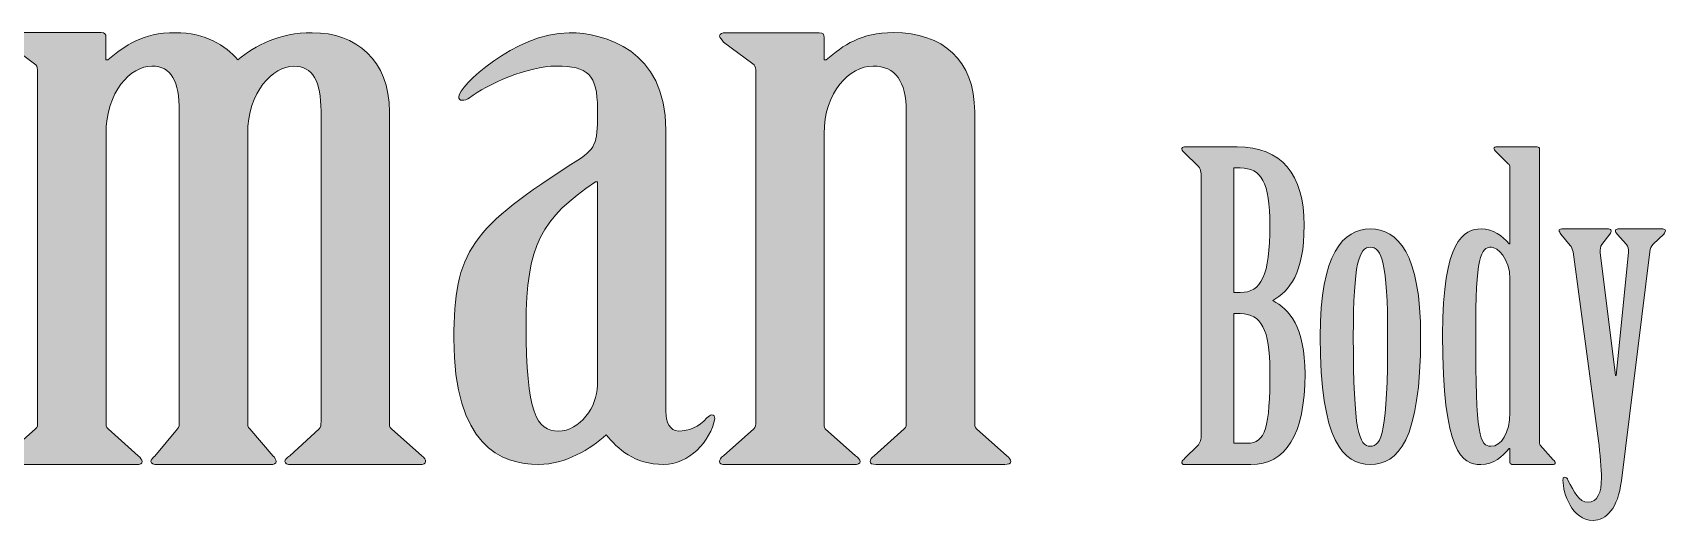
# Model space of a CAD drawing. Header units: inches. Extents: x 589 to 2016, y -1839 to -951.
# Drawn here: x 1902.5 to 1956.2, y -1472.5 to -1456.4 of the extents above; entities that cross this region are included whole.
import ezdxf

# ---------------------------------------------------------------- set-up
doc = ezdxf.new("R2010")
doc.units = ezdxf.units.IN
doc.header["$MEASUREMENT"] = 0
doc.layers.add('Layer 1', color=7, linetype='Continuous')

# ---------------------------------------------------------------- blocks, each defined once
blk = doc.blocks.new('block 114')
at = {"layer": 'Layer 1', "true_color": 0x010101}
h = blk.add_hatch(color=18, dxfattribs=at)
h.dxf.hatch_style = 2
edge = h.paths.add_edge_path()
edge.add_spline(control_points=[(1902.636, -1457.656), (1902.636, -1457.554), (1902.603, -1457.502), (1902.541, -1457.452), (1902.541, -1457.452), (1901.576, -1456.737), (1901.576, -1456.737), (1901.511, -1456.66), (1901.448, -1456.583), (1901.448, -1456.532), (1901.448, -1456.456), (1901.544, -1456.43), (1901.642, -1456.43), (1901.642, -1456.43), (1904.73, -1456.43), (1904.73, -1456.43), (1904.858, -1456.43), (1904.891, -1456.482), (1904.891, -1456.584), (1904.891, -1456.584), (1904.891, -1457.326), (1904.891, -1457.326), (1904.891, -1457.326), (1904.956, -1457.326), (1904.956, -1457.326), (1905.536, -1456.841), (1906.081, -1456.432), (1907.176, -1456.432), (1908.173, -1456.432), (1908.815, -1456.841), (1909.234, -1457.326), (1909.815, -1456.841), (1910.586, -1456.432), (1911.681, -1456.432), (1913.129, -1456.432), (1914.221, -1457.326), (1914.221, -1459.039), (1914.221, -1459.039), (1914.221, -1469.238), (1914.221, -1469.238), (1914.221, -1469.34), (1914.221, -1469.417), (1914.287, -1469.468), (1914.287, -1469.468), (1915.284, -1470.362), (1915.284, -1470.362), (1915.379, -1470.413), (1915.412, -1470.489), (1915.412, -1470.541), (1915.412, -1470.618), (1915.347, -1470.643), (1915.219, -1470.643), (1915.219, -1470.643), (1910.972, -1470.643), (1910.972, -1470.643), (1910.876, -1470.643), (1910.779, -1470.618), (1910.779, -1470.541), (1910.779, -1470.49), (1910.845, -1470.413), (1910.939, -1470.362), (1910.939, -1470.362), (1911.905, -1469.468), (1911.905, -1469.468), (1911.97, -1469.416), (1911.97, -1469.34), (1911.97, -1469.238), (1911.97, -1469.238), (1911.97, -1459.014), (1911.97, -1459.014), (1911.97, -1458.042), (1911.713, -1457.533), (1911.069, -1457.533), (1910.393, -1457.533), (1909.556, -1458.376), (1909.556, -1459.757), (1909.556, -1459.757), (1909.556, -1469.24), (1909.556, -1469.24), (1909.556, -1469.342), (1909.556, -1469.419), (1909.622, -1469.47), (1909.622, -1469.47), (1910.394, -1470.364), (1910.394, -1470.364), (1910.459, -1470.415), (1910.49, -1470.49), (1910.49, -1470.543), (1910.49, -1470.619), (1910.425, -1470.645), (1910.298, -1470.645), (1910.298, -1470.645), (1906.566, -1470.645), (1906.566, -1470.645), (1906.47, -1470.645), (1906.372, -1470.619), (1906.372, -1470.543), (1906.372, -1470.491), (1906.437, -1470.415), (1906.501, -1470.364), (1906.501, -1470.364), (1907.242, -1469.47), (1907.242, -1469.47), (1907.306, -1469.418), (1907.306, -1469.342), (1907.306, -1469.24), (1907.306, -1469.24), (1907.306, -1459.013), (1907.306, -1459.013), (1907.306, -1458.04), (1907.049, -1457.53), (1906.405, -1457.53), (1905.696, -1457.53), (1904.893, -1458.374), (1904.893, -1459.755), (1904.893, -1459.755), (1904.893, -1469.237), (1904.893, -1469.237), (1904.893, -1469.34), (1904.893, -1469.417), (1904.958, -1469.467), (1904.958, -1469.467), (1905.955, -1470.362), (1905.955, -1470.362), (1906.02, -1470.413), (1906.083, -1470.489), (1906.083, -1470.541), (1906.083, -1470.617), (1906.018, -1470.643), (1905.89, -1470.643), (1905.89, -1470.643), (1901.643, -1470.643), (1901.643, -1470.643), (1901.547, -1470.643), (1901.451, -1470.617), (1901.451, -1470.541), (1901.451, -1470.489), (1901.515, -1470.413), (1901.578, -1470.362), (1901.578, -1470.362), (1902.575, -1469.467), (1902.575, -1469.467), (1902.64, -1469.416), (1902.64, -1469.34), (1902.64, -1469.237), (1902.64, -1469.237), (1902.64, -1457.658), (1902.64, -1457.658), (1902.64, -1457.658), (1902.636, -1457.656), (1902.636, -1457.656), (1902.636, -1457.656), (1902.636, -1457.656), (1902.636, -1457.656)], knot_values=[0, 0, 0, 0, 1, 1, 1, 2, 2, 2, 3, 3, 3, 4, 4, 4, 5, 5, 5, 6, 6, 6, 7, 7, 7, 8, 8, 8, 9, 9, 9, 10, 10, 10, 11, 11, 11, 12, 12, 12, 13, 13, 13, 14, 14, 14, 15, 15, 15, 16, 16, 16, 17, 17, 17, 18, 18, 18, 19, 19, 19, 20, 20, 20, 21, 21, 21, 22, 22, 22, 23, 23, 23, 24, 24, 24, 25, 25, 25, 26, 26, 26, 27, 27, 27, 28, 28, 28, 29, 29, 29, 30, 30, 30, 31, 31, 31, 32, 32, 32, 33, 33, 33, 34, 34, 34, 35, 35, 35, 36, 36, 36, 37, 37, 37, 38, 38, 38, 39, 39, 39, 40, 40, 40, 41, 41, 41, 42, 42, 42, 43, 43, 43, 44, 44, 44, 45, 45, 45, 46, 46, 46, 47, 47, 47, 48, 48, 48, 49, 49, 49, 50, 50, 50, 51, 51, 51, 51], degree=3, periodic=1)
h = blk.add_hatch(color=18, dxfattribs=at)
h.dxf.hatch_style = 2
edge = h.paths.add_edge_path()
edge.add_spline(control_points=[(1923.323, -1468.904), (1923.323, -1469.235), (1923.452, -1469.543), (1923.742, -1469.543), (1924.064, -1469.543), (1924.417, -1469.416), (1924.676, -1469.109), (1924.74, -1469.058), (1924.771, -1469.008), (1924.837, -1469.008), (1924.902, -1469.008), (1924.932, -1469.059), (1924.932, -1469.134), (1924.804, -1469.876), (1924.063, -1470.642), (1923.26, -1470.642), (1922.263, -1470.642), (1921.748, -1470.131), (1921.361, -1469.67), (1920.847, -1470.131), (1920.01, -1470.642), (1919.142, -1470.642), (1917.886, -1470.642), (1916.343, -1470.003), (1916.343, -1466.502), (1916.343, -1463.639), (1916.89, -1462.872), (1920.428, -1460.622), (1921.071, -1460.214), (1921.071, -1459.984), (1921.071, -1458.935), (1921.071, -1457.811), (1920.75, -1457.531), (1919.721, -1457.531), (1918.787, -1457.531), (1917.435, -1458.119), (1916.857, -1458.579), (1916.791, -1458.631), (1916.697, -1458.657), (1916.599, -1458.657), (1916.535, -1458.657), (1916.503, -1458.605), (1916.503, -1458.53), (1916.503, -1458.224), (1918.337, -1456.434), (1920.14, -1456.434), (1921.297, -1456.434), (1923.324, -1456.996), (1923.324, -1459.629), (1923.324, -1459.629), (1923.323, -1468.904), (1923.323, -1468.904), (1923.323, -1468.904), (1923.323, -1468.904), (1923.323, -1468.904)], knot_values=[0, 0, 0, 0, 1, 1, 1, 2, 2, 2, 3, 3, 3, 4, 4, 4, 5, 5, 5, 6, 6, 6, 7, 7, 7, 8, 8, 8, 9, 9, 9, 10, 10, 10, 11, 11, 11, 12, 12, 12, 13, 13, 13, 14, 14, 14, 15, 15, 15, 16, 16, 16, 17, 17, 17, 18, 18, 18, 18], degree=3, periodic=1)
edge = h.paths.add_edge_path()
edge.add_spline(control_points=[(1921.071, -1461.337), (1921.071, -1461.337), (1921.005, -1461.337), (1921.005, -1461.337), (1919.235, -1462.538), (1918.72, -1463.432), (1918.72, -1466.041), (1918.72, -1468.955), (1919.074, -1469.543), (1919.783, -1469.543), (1920.491, -1469.543), (1921.069, -1468.75), (1921.069, -1468.035), (1921.069, -1468.035), (1921.069, -1461.339), (1921.069, -1461.339), (1921.069, -1461.339), (1921.071, -1461.337), (1921.071, -1461.337), (1921.071, -1461.337), (1921.071, -1461.337), (1921.071, -1461.337)], knot_values=[0, 0, 0, 0, 1, 1, 1, 2, 2, 2, 3, 3, 3, 4, 4, 4, 5, 5, 5, 6, 6, 6, 7, 7, 7, 7], degree=3, periodic=1)
h = blk.add_hatch(color=18, dxfattribs=at)
h.dxf.hatch_style = 2
edge = h.paths.add_edge_path()
edge.add_spline(control_points=[(1928.535, -1457.324), (1928.535, -1457.324), (1928.599, -1457.324), (1928.599, -1457.324), (1929.18, -1456.839), (1929.725, -1456.43), (1930.819, -1456.43), (1932.429, -1456.43), (1933.489, -1457.324), (1933.489, -1459.037), (1933.489, -1459.037), (1933.489, -1469.236), (1933.489, -1469.236), (1933.489, -1469.338), (1933.489, -1469.415), (1933.554, -1469.466), (1933.554, -1469.466), (1934.551, -1470.36), (1934.551, -1470.36), (1934.616, -1470.412), (1934.679, -1470.487), (1934.679, -1470.539), (1934.679, -1470.616), (1934.584, -1470.642), (1934.486, -1470.642), (1934.486, -1470.642), (1930.239, -1470.642), (1930.239, -1470.642), (1930.111, -1470.642), (1930.046, -1470.616), (1930.046, -1470.539), (1930.046, -1470.488), (1930.111, -1470.411), (1930.175, -1470.36), (1930.175, -1470.36), (1931.171, -1469.466), (1931.171, -1469.466), (1931.236, -1469.415), (1931.236, -1469.338), (1931.236, -1469.236), (1931.236, -1469.236), (1931.236, -1459.013), (1931.236, -1459.013), (1931.236, -1458.04), (1930.882, -1457.531), (1930.142, -1457.531), (1929.37, -1457.531), (1928.533, -1458.375), (1928.533, -1459.756), (1928.533, -1459.756), (1928.533, -1469.238), (1928.533, -1469.238), (1928.533, -1469.34), (1928.533, -1469.417), (1928.565, -1469.468), (1928.565, -1469.468), (1929.561, -1470.363), (1929.561, -1470.363), (1929.657, -1470.414), (1929.722, -1470.489), (1929.722, -1470.542), (1929.722, -1470.618), (1929.627, -1470.644), (1929.529, -1470.644), (1929.529, -1470.644), (1925.283, -1470.644), (1925.283, -1470.644), (1925.153, -1470.644), (1925.089, -1470.618), (1925.089, -1470.542), (1925.089, -1470.49), (1925.122, -1470.413), (1925.218, -1470.363), (1925.218, -1470.363), (1926.214, -1469.468), (1926.214, -1469.468), (1926.28, -1469.417), (1926.28, -1469.34), (1926.28, -1469.238), (1926.28, -1469.238), (1926.28, -1457.658), (1926.28, -1457.658), (1926.28, -1457.556), (1926.247, -1457.504), (1926.185, -1457.454), (1926.185, -1457.454), (1925.22, -1456.739), (1925.22, -1456.739), (1925.153, -1456.662), (1925.091, -1456.585), (1925.091, -1456.534), (1925.091, -1456.458), (1925.187, -1456.432), (1925.285, -1456.432), (1925.285, -1456.432), (1928.374, -1456.432), (1928.374, -1456.432), (1928.501, -1456.432), (1928.535, -1456.483), (1928.535, -1456.586), (1928.535, -1456.586), (1928.535, -1457.324), (1928.535, -1457.324), (1928.535, -1457.324), (1928.535, -1457.324), (1928.535, -1457.324)], knot_values=[0, 0, 0, 0, 1, 1, 1, 2, 2, 2, 3, 3, 3, 4, 4, 4, 5, 5, 5, 6, 6, 6, 7, 7, 7, 8, 8, 8, 9, 9, 9, 10, 10, 10, 11, 11, 11, 12, 12, 12, 13, 13, 13, 14, 14, 14, 15, 15, 15, 16, 16, 16, 17, 17, 17, 18, 18, 18, 19, 19, 19, 20, 20, 20, 21, 21, 21, 22, 22, 22, 23, 23, 23, 24, 24, 24, 25, 25, 25, 26, 26, 26, 27, 27, 27, 28, 28, 28, 29, 29, 29, 30, 30, 30, 31, 31, 31, 32, 32, 32, 33, 33, 33, 34, 34, 34, 35, 35, 35, 35], degree=3, periodic=1)
at = {"layer": 'Layer 1', "lineweight": 0}
for points, knots in [([(1902.636, -1457.656), (1902.636, -1457.554), (1902.603, -1457.502), (1902.541, -1457.452), (1902.541, -1457.452), (1901.576, -1456.737), (1901.576, -1456.737), (1901.511, -1456.66), (1901.448, -1456.583), (1901.448, -1456.532), (1901.448, -1456.456), (1901.544, -1456.43), (1901.642, -1456.43), (1901.642, -1456.43), (1904.73, -1456.43), (1904.73, -1456.43), (1904.858, -1456.43), (1904.891, -1456.482), (1904.891, -1456.584), (1904.891, -1456.584), (1904.891, -1457.326), (1904.891, -1457.326), (1904.891, -1457.326), (1904.956, -1457.326), (1904.956, -1457.326), (1905.536, -1456.841), (1906.081, -1456.432), (1907.176, -1456.432), (1908.173, -1456.432), (1908.815, -1456.841), (1909.234, -1457.326), (1909.815, -1456.841), (1910.586, -1456.432), (1911.681, -1456.432), (1913.129, -1456.432), (1914.221, -1457.326), (1914.221, -1459.039), (1914.221, -1459.039), (1914.221, -1469.238), (1914.221, -1469.238), (1914.221, -1469.34), (1914.221, -1469.417), (1914.287, -1469.468), (1914.287, -1469.468), (1915.284, -1470.362), (1915.284, -1470.362), (1915.379, -1470.413), (1915.412, -1470.489), (1915.412, -1470.541), (1915.412, -1470.618), (1915.347, -1470.643), (1915.219, -1470.643), (1915.219, -1470.643), (1910.972, -1470.643), (1910.972, -1470.643), (1910.876, -1470.643), (1910.779, -1470.618), (1910.779, -1470.541), (1910.779, -1470.49), (1910.845, -1470.413), (1910.939, -1470.362), (1910.939, -1470.362), (1911.905, -1469.468), (1911.905, -1469.468), (1911.97, -1469.416), (1911.97, -1469.34), (1911.97, -1469.238), (1911.97, -1469.238), (1911.97, -1459.014), (1911.97, -1459.014), (1911.97, -1458.042), (1911.713, -1457.533), (1911.069, -1457.533), (1910.393, -1457.533), (1909.556, -1458.376), (1909.556, -1459.757), (1909.556, -1459.757), (1909.556, -1469.24), (1909.556, -1469.24), (1909.556, -1469.342), (1909.556, -1469.419), (1909.622, -1469.47), (1909.622, -1469.47), (1910.394, -1470.364), (1910.394, -1470.364), (1910.459, -1470.415), (1910.49, -1470.49), (1910.49, -1470.543), (1910.49, -1470.619), (1910.425, -1470.645), (1910.298, -1470.645), (1910.298, -1470.645), (1906.566, -1470.645), (1906.566, -1470.645), (1906.47, -1470.645), (1906.372, -1470.619), (1906.372, -1470.543), (1906.372, -1470.491), (1906.437, -1470.415), (1906.501, -1470.364), (1906.501, -1470.364), (1907.242, -1469.47), (1907.242, -1469.47), (1907.306, -1469.418), (1907.306, -1469.342), (1907.306, -1469.24), (1907.306, -1469.24), (1907.306, -1459.013), (1907.306, -1459.013), (1907.306, -1458.04), (1907.049, -1457.53), (1906.405, -1457.53), (1905.696, -1457.53), (1904.893, -1458.374), (1904.893, -1459.755), (1904.893, -1459.755), (1904.893, -1469.237), (1904.893, -1469.237), (1904.893, -1469.34), (1904.893, -1469.417), (1904.958, -1469.467), (1904.958, -1469.467), (1905.955, -1470.362), (1905.955, -1470.362), (1906.02, -1470.413), (1906.083, -1470.489), (1906.083, -1470.541), (1906.083, -1470.617), (1906.018, -1470.643), (1905.89, -1470.643), (1905.89, -1470.643), (1901.643, -1470.643), (1901.643, -1470.643), (1901.547, -1470.643), (1901.451, -1470.617), (1901.451, -1470.541), (1901.451, -1470.489), (1901.515, -1470.413), (1901.578, -1470.362), (1901.578, -1470.362), (1902.575, -1469.467), (1902.575, -1469.467), (1902.64, -1469.416), (1902.64, -1469.34), (1902.64, -1469.237), (1902.64, -1469.237), (1902.64, -1457.658), (1902.64, -1457.658), (1902.64, -1457.658), (1902.636, -1457.656), (1902.636, -1457.656), (1902.636, -1457.656), (1902.636, -1457.656), (1902.636, -1457.656)], [0, 0, 0, 0, 1, 1, 1, 2, 2, 2, 3, 3, 3, 4, 4, 4, 5, 5, 5, 6, 6, 6, 7, 7, 7, 8, 8, 8, 9, 9, 9, 10, 10, 10, 11, 11, 11, 12, 12, 12, 13, 13, 13, 14, 14, 14, 15, 15, 15, 16, 16, 16, 17, 17, 17, 18, 18, 18, 19, 19, 19, 20, 20, 20, 21, 21, 21, 22, 22, 22, 23, 23, 23, 24, 24, 24, 25, 25, 25, 26, 26, 26, 27, 27, 27, 28, 28, 28, 29, 29, 29, 30, 30, 30, 31, 31, 31, 32, 32, 32, 33, 33, 33, 34, 34, 34, 35, 35, 35, 36, 36, 36, 37, 37, 37, 38, 38, 38, 39, 39, 39, 40, 40, 40, 41, 41, 41, 42, 42, 42, 43, 43, 43, 44, 44, 44, 45, 45, 45, 46, 46, 46, 47, 47, 47, 48, 48, 48, 49, 49, 49, 50, 50, 50, 51, 51, 51, 51]), ([(1923.323, -1468.904), (1923.323, -1469.235), (1923.452, -1469.543), (1923.742, -1469.543), (1924.064, -1469.543), (1924.417, -1469.416), (1924.676, -1469.109), (1924.74, -1469.058), (1924.771, -1469.008), (1924.837, -1469.008), (1924.902, -1469.008), (1924.932, -1469.059), (1924.932, -1469.134), (1924.804, -1469.876), (1924.063, -1470.642), (1923.26, -1470.642), (1922.263, -1470.642), (1921.748, -1470.131), (1921.361, -1469.67), (1920.847, -1470.131), (1920.01, -1470.642), (1919.142, -1470.642), (1917.886, -1470.642), (1916.343, -1470.003), (1916.343, -1466.502), (1916.343, -1463.639), (1916.89, -1462.872), (1920.428, -1460.622), (1921.071, -1460.214), (1921.071, -1459.984), (1921.071, -1458.935), (1921.071, -1457.811), (1920.75, -1457.531), (1919.721, -1457.531), (1918.787, -1457.531), (1917.435, -1458.119), (1916.857, -1458.579), (1916.791, -1458.631), (1916.697, -1458.657), (1916.599, -1458.657), (1916.535, -1458.657), (1916.503, -1458.605), (1916.503, -1458.53), (1916.503, -1458.224), (1918.337, -1456.434), (1920.14, -1456.434), (1921.297, -1456.434), (1923.324, -1456.996), (1923.324, -1459.629), (1923.324, -1459.629), (1923.323, -1468.904), (1923.323, -1468.904), (1923.323, -1468.904), (1923.323, -1468.904), (1923.323, -1468.904)], [0, 0, 0, 0, 1, 1, 1, 2, 2, 2, 3, 3, 3, 4, 4, 4, 5, 5, 5, 6, 6, 6, 7, 7, 7, 8, 8, 8, 9, 9, 9, 10, 10, 10, 11, 11, 11, 12, 12, 12, 13, 13, 13, 14, 14, 14, 15, 15, 15, 16, 16, 16, 17, 17, 17, 18, 18, 18, 18]), ([(1928.535, -1457.324), (1928.535, -1457.324), (1928.599, -1457.324), (1928.599, -1457.324), (1929.18, -1456.839), (1929.725, -1456.43), (1930.819, -1456.43), (1932.429, -1456.43), (1933.489, -1457.324), (1933.489, -1459.037), (1933.489, -1459.037), (1933.489, -1469.236), (1933.489, -1469.236), (1933.489, -1469.338), (1933.489, -1469.415), (1933.554, -1469.466), (1933.554, -1469.466), (1934.551, -1470.36), (1934.551, -1470.36), (1934.616, -1470.412), (1934.679, -1470.487), (1934.679, -1470.539), (1934.679, -1470.616), (1934.584, -1470.642), (1934.486, -1470.642), (1934.486, -1470.642), (1930.239, -1470.642), (1930.239, -1470.642), (1930.111, -1470.642), (1930.046, -1470.616), (1930.046, -1470.539), (1930.046, -1470.488), (1930.111, -1470.411), (1930.175, -1470.36), (1930.175, -1470.36), (1931.171, -1469.466), (1931.171, -1469.466), (1931.236, -1469.415), (1931.236, -1469.338), (1931.236, -1469.236), (1931.236, -1469.236), (1931.236, -1459.013), (1931.236, -1459.013), (1931.236, -1458.04), (1930.882, -1457.531), (1930.142, -1457.531), (1929.37, -1457.531), (1928.533, -1458.375), (1928.533, -1459.756), (1928.533, -1459.756), (1928.533, -1469.238), (1928.533, -1469.238), (1928.533, -1469.34), (1928.533, -1469.417), (1928.565, -1469.468), (1928.565, -1469.468), (1929.561, -1470.363), (1929.561, -1470.363), (1929.657, -1470.414), (1929.722, -1470.489), (1929.722, -1470.542), (1929.722, -1470.618), (1929.627, -1470.644), (1929.529, -1470.644), (1929.529, -1470.644), (1925.283, -1470.644), (1925.283, -1470.644), (1925.153, -1470.644), (1925.089, -1470.618), (1925.089, -1470.542), (1925.089, -1470.49), (1925.122, -1470.413), (1925.218, -1470.363), (1925.218, -1470.363), (1926.214, -1469.468), (1926.214, -1469.468), (1926.28, -1469.417), (1926.28, -1469.34), (1926.28, -1469.238), (1926.28, -1469.238), (1926.28, -1457.658), (1926.28, -1457.658), (1926.28, -1457.556), (1926.247, -1457.504), (1926.185, -1457.454), (1926.185, -1457.454), (1925.22, -1456.739), (1925.22, -1456.739), (1925.153, -1456.662), (1925.091, -1456.585), (1925.091, -1456.534), (1925.091, -1456.458), (1925.187, -1456.432), (1925.285, -1456.432), (1925.285, -1456.432), (1928.374, -1456.432), (1928.374, -1456.432), (1928.501, -1456.432), (1928.535, -1456.483), (1928.535, -1456.586), (1928.535, -1456.586), (1928.535, -1457.324), (1928.535, -1457.324), (1928.535, -1457.324), (1928.535, -1457.324), (1928.535, -1457.324)], [0, 0, 0, 0, 1, 1, 1, 2, 2, 2, 3, 3, 3, 4, 4, 4, 5, 5, 5, 6, 6, 6, 7, 7, 7, 8, 8, 8, 9, 9, 9, 10, 10, 10, 11, 11, 11, 12, 12, 12, 13, 13, 13, 14, 14, 14, 15, 15, 15, 16, 16, 16, 17, 17, 17, 18, 18, 18, 19, 19, 19, 20, 20, 20, 21, 21, 21, 22, 22, 22, 23, 23, 23, 24, 24, 24, 25, 25, 25, 26, 26, 26, 27, 27, 27, 28, 28, 28, 29, 29, 29, 30, 30, 30, 31, 31, 31, 32, 32, 32, 33, 33, 33, 34, 34, 34, 35, 35, 35, 35]), ([(1921.071, -1461.337), (1921.071, -1461.337), (1921.005, -1461.337), (1921.005, -1461.337), (1919.235, -1462.538), (1918.72, -1463.432), (1918.72, -1466.041), (1918.72, -1468.955), (1919.074, -1469.543), (1919.783, -1469.543), (1920.491, -1469.543), (1921.069, -1468.75), (1921.069, -1468.035), (1921.069, -1468.035), (1921.069, -1461.339), (1921.069, -1461.339), (1921.069, -1461.339), (1921.071, -1461.337), (1921.071, -1461.337), (1921.071, -1461.337), (1921.071, -1461.337), (1921.071, -1461.337)], [0, 0, 0, 0, 1, 1, 1, 2, 2, 2, 3, 3, 3, 4, 4, 4, 5, 5, 5, 6, 6, 6, 7, 7, 7, 7])]:
    blk.add_open_spline(points, degree=3, knots=knots, dxfattribs=at)
blk = doc.blocks.new('block 118')
at = {"layer": 'Layer 1', "true_color": 0x010101}
h = blk.add_hatch(color=18, dxfattribs=at)
h.dxf.hatch_style = 2
edge = h.paths.add_edge_path()
edge.add_spline(control_points=[(1940.949, -1461.191), (1940.949, -1461.022), (1940.922, -1460.898), (1940.824, -1460.801), (1940.824, -1460.801), (1940.405, -1460.397), (1940.405, -1460.397), (1940.378, -1460.355), (1940.308, -1460.313), (1940.308, -1460.272), (1940.308, -1460.23), (1940.336, -1460.19), (1940.391, -1460.19), (1940.391, -1460.19), (1942.133, -1460.19), (1942.133, -1460.19), (1943.581, -1460.19), (1944.335, -1461.081), (1944.335, -1462.769), (1944.335, -1464.372), (1943.847, -1464.916), (1943.303, -1465.25), (1943.847, -1465.529), (1944.363, -1466.114), (1944.363, -1467.662), (1944.363, -1469.683), (1943.722, -1470.645), (1942.577, -1470.645), (1942.577, -1470.645), (1940.389, -1470.645), (1940.389, -1470.645), (1940.333, -1470.645), (1940.306, -1470.603), (1940.306, -1470.561), (1940.306, -1470.52), (1940.375, -1470.491), (1940.402, -1470.436), (1940.402, -1470.436), (1940.822, -1470.032), (1940.822, -1470.032), (1940.919, -1469.935), (1940.947, -1469.809), (1940.947, -1469.643), (1940.947, -1469.643), (1940.949, -1461.191), (1940.949, -1461.191), (1940.949, -1461.191), (1940.949, -1461.191), (1940.949, -1461.191)], knot_values=[0, 0, 0, 0, 1, 1, 1, 2, 2, 2, 3, 3, 3, 4, 4, 4, 5, 5, 5, 6, 6, 6, 7, 7, 7, 8, 8, 8, 9, 9, 9, 10, 10, 10, 11, 11, 11, 12, 12, 12, 13, 13, 13, 14, 14, 14, 15, 15, 15, 16, 16, 16, 16], degree=3, periodic=1)
edge = h.paths.add_edge_path()
edge.add_spline(control_points=[(1942.023, -1464.982), (1942.023, -1464.982), (1942.233, -1464.982), (1942.233, -1464.982), (1942.916, -1464.982), (1943.209, -1464.439), (1943.209, -1462.767), (1943.209, -1461.345), (1942.916, -1460.884), (1942.233, -1460.884), (1942.233, -1460.884), (1942.023, -1460.884), (1942.023, -1460.884), (1942.023, -1460.884), (1942.023, -1464.982), (1942.023, -1464.982)], knot_values=[0, 0, 0, 0, 1, 1, 1, 2, 2, 2, 3, 3, 3, 4, 4, 4, 5, 5, 5, 5], degree=3, periodic=1)
edge = h.paths.add_edge_path()
edge.add_spline(control_points=[(1942.023, -1469.944), (1942.023, -1469.944), (1942.456, -1469.944), (1942.456, -1469.944), (1943.069, -1469.944), (1943.209, -1469.442), (1943.209, -1467.56), (1943.209, -1466.194), (1942.916, -1465.678), (1942.233, -1465.678), (1942.233, -1465.678), (1942.023, -1465.678), (1942.023, -1465.678), (1942.023, -1465.678), (1942.023, -1469.944), (1942.023, -1469.944), (1942.023, -1469.944), (1942.023, -1469.944), (1942.023, -1469.944)], knot_values=[0, 0, 0, 0, 1, 1, 1, 2, 2, 2, 3, 3, 3, 4, 4, 4, 5, 5, 5, 6, 6, 6, 6], degree=3, periodic=1)
h = blk.add_hatch(color=18, dxfattribs=at)
h.dxf.hatch_style = 2
edge = h.paths.add_edge_path()
edge.add_spline(control_points=[(1951.11, -1460.856), (1951.11, -1460.8), (1951.096, -1460.773), (1951.054, -1460.745), (1951.054, -1460.745), (1950.65, -1460.341), (1950.65, -1460.341), (1950.609, -1460.313), (1950.581, -1460.271), (1950.581, -1460.244), (1950.581, -1460.203), (1950.623, -1460.189), (1950.678, -1460.189), (1950.678, -1460.189), (1952.002, -1460.189), (1952.002, -1460.189), (1952.058, -1460.189), (1952.086, -1460.215), (1952.086, -1460.271), (1952.086, -1460.271), (1952.086, -1469.877), (1952.086, -1469.877), (1952.086, -1469.931), (1952.086, -1469.973), (1952.1, -1470.002), (1952.1, -1470.002), (1952.532, -1470.49), (1952.532, -1470.49), (1952.574, -1470.518), (1952.602, -1470.56), (1952.602, -1470.588), (1952.602, -1470.629), (1952.56, -1470.643), (1952.505, -1470.643), (1952.505, -1470.643), (1951.208, -1470.643), (1951.208, -1470.643), (1951.152, -1470.643), (1951.111, -1470.615), (1951.111, -1470.588), (1951.111, -1470.588), (1951.111, -1470.113), (1951.111, -1470.113), (1951.111, -1470.113), (1951.083, -1470.113), (1951.083, -1470.113), (1950.846, -1470.392), (1950.595, -1470.643), (1950.149, -1470.643), (1949.537, -1470.643), (1948.894, -1470.294), (1948.894, -1466.363), (1948.894, -1463.254), (1949.592, -1462.892), (1950.163, -1462.892), (1950.567, -1462.892), (1950.847, -1463.115), (1951.082, -1463.38), (1951.082, -1463.38), (1951.11, -1463.38), (1951.11, -1463.38), (1951.11, -1463.38), (1951.11, -1460.856), (1951.11, -1460.856), (1951.11, -1460.856), (1951.11, -1460.856), (1951.11, -1460.856)], knot_values=[0, 0, 0, 0, 1, 1, 1, 2, 2, 2, 3, 3, 3, 4, 4, 4, 5, 5, 5, 6, 6, 6, 7, 7, 7, 8, 8, 8, 9, 9, 9, 10, 10, 10, 11, 11, 11, 12, 12, 12, 13, 13, 13, 14, 14, 14, 15, 15, 15, 16, 16, 16, 17, 17, 17, 18, 18, 18, 19, 19, 19, 20, 20, 20, 21, 21, 21, 22, 22, 22, 22], degree=3, periodic=1)
edge = h.paths.add_edge_path()
edge.add_spline(control_points=[(1951.11, -1464.536), (1951.11, -1463.852), (1950.692, -1463.49), (1950.497, -1463.49), (1950.149, -1463.49), (1949.981, -1463.782), (1949.981, -1466.363), (1949.981, -1469.721), (1950.121, -1470.043), (1950.484, -1470.043), (1950.817, -1470.043), (1951.11, -1469.611), (1951.11, -1468.928), (1951.11, -1468.928), (1951.11, -1464.536), (1951.11, -1464.536)], knot_values=[0, 0, 0, 0, 1, 1, 1, 2, 2, 2, 3, 3, 3, 4, 4, 4, 5, 5, 5, 5], degree=3, periodic=1)
h = blk.add_hatch(color=18, dxfattribs=at)
h.dxf.hatch_style = 2
edge = h.paths.add_edge_path()
edge.add_spline(control_points=[(1948.17, -1466.431), (1948.17, -1469.875), (1947.417, -1470.642), (1946.511, -1470.642), (1945.62, -1470.642), (1944.866, -1469.876), (1944.866, -1466.431), (1944.866, -1463.686), (1945.62, -1462.89), (1946.511, -1462.89), (1947.417, -1462.892), (1948.17, -1463.686), (1948.17, -1466.431)], knot_values=[0, 0, 0, 0, 1, 1, 1, 2, 2, 2, 3, 3, 3, 4, 4, 4, 4], degree=3, periodic=1)
edge = h.paths.add_edge_path()
edge.add_spline(control_points=[(1947.083, -1466.431), (1947.083, -1464.006), (1946.887, -1463.49), (1946.511, -1463.49), (1946.149, -1463.49), (1945.953, -1464.006), (1945.953, -1466.431), (1945.953, -1469.569), (1946.149, -1470.041), (1946.511, -1470.041), (1946.887, -1470.043), (1947.083, -1469.569), (1947.083, -1466.431)], knot_values=[0, 0, 0, 0, 1, 1, 1, 2, 2, 2, 3, 3, 3, 4, 4, 4, 4], degree=3, periodic=1)
h = blk.add_hatch(color=18, dxfattribs=at)
h.dxf.hatch_style = 2
edge = h.paths.add_edge_path()
edge.add_spline(control_points=[(1954.358, -1462.892), (1954.4, -1462.892), (1954.441, -1462.905), (1954.441, -1462.947), (1954.441, -1462.974), (1954.428, -1463.016), (1954.4, -1463.057), (1954.4, -1463.057), (1954.135, -1463.405), (1954.135, -1463.405), (1954.093, -1463.474), (1954.065, -1463.559), (1954.079, -1463.669), (1954.079, -1463.669), (1954.581, -1467.712), (1954.581, -1467.712), (1954.581, -1467.712), (1954.609, -1467.712), (1954.609, -1467.712), (1954.609, -1467.712), (1955.013, -1463.67), (1955.013, -1463.67), (1955.027, -1463.559), (1954.999, -1463.46), (1954.943, -1463.405), (1954.943, -1463.405), (1954.637, -1463.057), (1954.637, -1463.057), (1954.609, -1463.03), (1954.581, -1462.974), (1954.581, -1462.947), (1954.581, -1462.905), (1954.623, -1462.892), (1954.666, -1462.892), (1954.666, -1462.892), (1956.143, -1462.892), (1956.143, -1462.892), (1956.183, -1462.892), (1956.225, -1462.905), (1956.225, -1462.947), (1956.225, -1462.974), (1956.211, -1463.03), (1956.17, -1463.057), (1956.17, -1463.057), (1955.823, -1463.391), (1955.823, -1463.391), (1955.753, -1463.46), (1955.726, -1463.545), (1955.711, -1463.642), (1955.711, -1463.642), (1954.777, -1471.184), (1954.777, -1471.184), (1954.667, -1472.089), (1954.275, -1472.481), (1953.844, -1472.481), (1953.147, -1472.481), (1952.854, -1471.589), (1952.854, -1471.157), (1952.854, -1471.101), (1952.868, -1471.059), (1952.91, -1471.059), (1952.964, -1471.059), (1952.992, -1471.101), (1953.02, -1471.157), (1953.216, -1471.546), (1953.382, -1471.882), (1953.674, -1471.882), (1953.994, -1471.882), (1954.121, -1471.575), (1954.121, -1471.087), (1954.121, -1470.794), (1954.08, -1470.278), (1954.024, -1469.859), (1954.024, -1469.859), (1953.189, -1463.642), (1953.189, -1463.642), (1953.175, -1463.573), (1953.133, -1463.474), (1953.092, -1463.433), (1953.092, -1463.433), (1952.785, -1463.057), (1952.785, -1463.057), (1952.758, -1463.016), (1952.729, -1462.974), (1952.729, -1462.947), (1952.729, -1462.905), (1952.758, -1462.892), (1952.813, -1462.892), (1952.813, -1462.892), (1954.358, -1462.892), (1954.358, -1462.892), (1954.358, -1462.892), (1954.358, -1462.892), (1954.358, -1462.892)], knot_values=[0, 0, 0, 0, 1, 1, 1, 2, 2, 2, 3, 3, 3, 4, 4, 4, 5, 5, 5, 6, 6, 6, 7, 7, 7, 8, 8, 8, 9, 9, 9, 10, 10, 10, 11, 11, 11, 12, 12, 12, 13, 13, 13, 14, 14, 14, 15, 15, 15, 16, 16, 16, 17, 17, 17, 18, 18, 18, 19, 19, 19, 20, 20, 20, 21, 21, 21, 22, 22, 22, 23, 23, 23, 24, 24, 24, 25, 25, 25, 26, 26, 26, 27, 27, 27, 28, 28, 28, 29, 29, 29, 30, 30, 30, 31, 31, 31, 31], degree=3, periodic=1)
at = {"layer": 'Layer 1', "lineweight": 0}
for points, knots in [([(1940.949, -1461.191), (1940.949, -1461.022), (1940.922, -1460.898), (1940.824, -1460.801), (1940.824, -1460.801), (1940.405, -1460.397), (1940.405, -1460.397), (1940.378, -1460.355), (1940.308, -1460.313), (1940.308, -1460.272), (1940.308, -1460.23), (1940.336, -1460.19), (1940.391, -1460.19), (1940.391, -1460.19), (1942.133, -1460.19), (1942.133, -1460.19), (1943.581, -1460.19), (1944.335, -1461.081), (1944.335, -1462.769), (1944.335, -1464.372), (1943.847, -1464.916), (1943.303, -1465.25), (1943.847, -1465.529), (1944.363, -1466.114), (1944.363, -1467.662), (1944.363, -1469.683), (1943.722, -1470.645), (1942.577, -1470.645), (1942.577, -1470.645), (1940.389, -1470.645), (1940.389, -1470.645), (1940.333, -1470.645), (1940.306, -1470.603), (1940.306, -1470.561), (1940.306, -1470.52), (1940.375, -1470.491), (1940.402, -1470.436), (1940.402, -1470.436), (1940.822, -1470.032), (1940.822, -1470.032), (1940.919, -1469.935), (1940.947, -1469.809), (1940.947, -1469.643), (1940.947, -1469.643), (1940.949, -1461.191), (1940.949, -1461.191), (1940.949, -1461.191), (1940.949, -1461.191), (1940.949, -1461.191)], [0, 0, 0, 0, 1, 1, 1, 2, 2, 2, 3, 3, 3, 4, 4, 4, 5, 5, 5, 6, 6, 6, 7, 7, 7, 8, 8, 8, 9, 9, 9, 10, 10, 10, 11, 11, 11, 12, 12, 12, 13, 13, 13, 14, 14, 14, 15, 15, 15, 16, 16, 16, 16]), ([(1951.11, -1460.856), (1951.11, -1460.8), (1951.096, -1460.773), (1951.054, -1460.745), (1951.054, -1460.745), (1950.65, -1460.341), (1950.65, -1460.341), (1950.609, -1460.313), (1950.581, -1460.271), (1950.581, -1460.244), (1950.581, -1460.203), (1950.623, -1460.189), (1950.678, -1460.189), (1950.678, -1460.189), (1952.002, -1460.189), (1952.002, -1460.189), (1952.058, -1460.189), (1952.086, -1460.215), (1952.086, -1460.271), (1952.086, -1460.271), (1952.086, -1469.877), (1952.086, -1469.877), (1952.086, -1469.931), (1952.086, -1469.973), (1952.1, -1470.002), (1952.1, -1470.002), (1952.532, -1470.49), (1952.532, -1470.49), (1952.574, -1470.518), (1952.602, -1470.56), (1952.602, -1470.588), (1952.602, -1470.629), (1952.56, -1470.643), (1952.505, -1470.643), (1952.505, -1470.643), (1951.208, -1470.643), (1951.208, -1470.643), (1951.152, -1470.643), (1951.111, -1470.615), (1951.111, -1470.588), (1951.111, -1470.588), (1951.111, -1470.113), (1951.111, -1470.113), (1951.111, -1470.113), (1951.083, -1470.113), (1951.083, -1470.113), (1950.846, -1470.392), (1950.595, -1470.643), (1950.149, -1470.643), (1949.537, -1470.643), (1948.894, -1470.294), (1948.894, -1466.363), (1948.894, -1463.254), (1949.592, -1462.892), (1950.163, -1462.892), (1950.567, -1462.892), (1950.847, -1463.115), (1951.082, -1463.38), (1951.082, -1463.38), (1951.11, -1463.38), (1951.11, -1463.38), (1951.11, -1463.38), (1951.11, -1460.856), (1951.11, -1460.856), (1951.11, -1460.856), (1951.11, -1460.856), (1951.11, -1460.856)], [0, 0, 0, 0, 1, 1, 1, 2, 2, 2, 3, 3, 3, 4, 4, 4, 5, 5, 5, 6, 6, 6, 7, 7, 7, 8, 8, 8, 9, 9, 9, 10, 10, 10, 11, 11, 11, 12, 12, 12, 13, 13, 13, 14, 14, 14, 15, 15, 15, 16, 16, 16, 17, 17, 17, 18, 18, 18, 19, 19, 19, 20, 20, 20, 21, 21, 21, 22, 22, 22, 22]), ([(1942.023, -1464.982), (1942.023, -1464.982), (1942.233, -1464.982), (1942.233, -1464.982), (1942.916, -1464.982), (1943.209, -1464.439), (1943.209, -1462.767), (1943.209, -1461.345), (1942.916, -1460.884), (1942.233, -1460.884), (1942.233, -1460.884), (1942.023, -1460.884), (1942.023, -1460.884), (1942.023, -1460.884), (1942.023, -1464.982), (1942.023, -1464.982)], [0, 0, 0, 0, 1, 1, 1, 2, 2, 2, 3, 3, 3, 4, 4, 4, 5, 5, 5, 5]), ([(1948.17, -1466.431), (1948.17, -1469.875), (1947.417, -1470.642), (1946.511, -1470.642), (1945.62, -1470.642), (1944.866, -1469.876), (1944.866, -1466.431), (1944.866, -1463.686), (1945.62, -1462.89), (1946.511, -1462.89), (1947.417, -1462.892), (1948.17, -1463.686), (1948.17, -1466.431)], [0, 0, 0, 0, 1, 1, 1, 2, 2, 2, 3, 3, 3, 4, 4, 4, 4]), ([(1954.358, -1462.892), (1954.4, -1462.892), (1954.441, -1462.905), (1954.441, -1462.947), (1954.441, -1462.974), (1954.428, -1463.016), (1954.4, -1463.057), (1954.4, -1463.057), (1954.135, -1463.405), (1954.135, -1463.405), (1954.093, -1463.474), (1954.065, -1463.559), (1954.079, -1463.669), (1954.079, -1463.669), (1954.581, -1467.712), (1954.581, -1467.712), (1954.581, -1467.712), (1954.609, -1467.712), (1954.609, -1467.712), (1954.609, -1467.712), (1955.013, -1463.67), (1955.013, -1463.67), (1955.027, -1463.559), (1954.999, -1463.46), (1954.943, -1463.405), (1954.943, -1463.405), (1954.637, -1463.057), (1954.637, -1463.057), (1954.609, -1463.03), (1954.581, -1462.974), (1954.581, -1462.947), (1954.581, -1462.905), (1954.623, -1462.892), (1954.666, -1462.892), (1954.666, -1462.892), (1956.143, -1462.892), (1956.143, -1462.892), (1956.183, -1462.892), (1956.225, -1462.905), (1956.225, -1462.947), (1956.225, -1462.974), (1956.211, -1463.03), (1956.17, -1463.057), (1956.17, -1463.057), (1955.823, -1463.391), (1955.823, -1463.391), (1955.753, -1463.46), (1955.726, -1463.545), (1955.711, -1463.642), (1955.711, -1463.642), (1954.777, -1471.184), (1954.777, -1471.184), (1954.667, -1472.089), (1954.275, -1472.481), (1953.844, -1472.481), (1953.147, -1472.481), (1952.854, -1471.589), (1952.854, -1471.157), (1952.854, -1471.101), (1952.868, -1471.059), (1952.91, -1471.059), (1952.964, -1471.059), (1952.992, -1471.101), (1953.02, -1471.157), (1953.216, -1471.546), (1953.382, -1471.882), (1953.674, -1471.882), (1953.994, -1471.882), (1954.121, -1471.575), (1954.121, -1471.087), (1954.121, -1470.794), (1954.08, -1470.278), (1954.024, -1469.859), (1954.024, -1469.859), (1953.189, -1463.642), (1953.189, -1463.642), (1953.175, -1463.573), (1953.133, -1463.474), (1953.092, -1463.433), (1953.092, -1463.433), (1952.785, -1463.057), (1952.785, -1463.057), (1952.758, -1463.016), (1952.729, -1462.974), (1952.729, -1462.947), (1952.729, -1462.905), (1952.758, -1462.892), (1952.813, -1462.892), (1952.813, -1462.892), (1954.358, -1462.892), (1954.358, -1462.892), (1954.358, -1462.892), (1954.358, -1462.892), (1954.358, -1462.892)], [0, 0, 0, 0, 1, 1, 1, 2, 2, 2, 3, 3, 3, 4, 4, 4, 5, 5, 5, 6, 6, 6, 7, 7, 7, 8, 8, 8, 9, 9, 9, 10, 10, 10, 11, 11, 11, 12, 12, 12, 13, 13, 13, 14, 14, 14, 15, 15, 15, 16, 16, 16, 17, 17, 17, 18, 18, 18, 19, 19, 19, 20, 20, 20, 21, 21, 21, 22, 22, 22, 23, 23, 23, 24, 24, 24, 25, 25, 25, 26, 26, 26, 27, 27, 27, 28, 28, 28, 29, 29, 29, 30, 30, 30, 31, 31, 31, 31]), ([(1947.083, -1466.431), (1947.083, -1464.006), (1946.887, -1463.49), (1946.511, -1463.49), (1946.149, -1463.49), (1945.953, -1464.006), (1945.953, -1466.431), (1945.953, -1469.569), (1946.149, -1470.041), (1946.511, -1470.041), (1946.887, -1470.043), (1947.083, -1469.569), (1947.083, -1466.431)], [0, 0, 0, 0, 1, 1, 1, 2, 2, 2, 3, 3, 3, 4, 4, 4, 4]), ([(1951.11, -1464.536), (1951.11, -1463.852), (1950.692, -1463.49), (1950.497, -1463.49), (1950.149, -1463.49), (1949.981, -1463.782), (1949.981, -1466.363), (1949.981, -1469.721), (1950.121, -1470.043), (1950.484, -1470.043), (1950.817, -1470.043), (1951.11, -1469.611), (1951.11, -1468.928), (1951.11, -1468.928), (1951.11, -1464.536), (1951.11, -1464.536)], [0, 0, 0, 0, 1, 1, 1, 2, 2, 2, 3, 3, 3, 4, 4, 4, 5, 5, 5, 5]), ([(1942.023, -1469.944), (1942.023, -1469.944), (1942.456, -1469.944), (1942.456, -1469.944), (1943.069, -1469.944), (1943.209, -1469.442), (1943.209, -1467.56), (1943.209, -1466.194), (1942.916, -1465.678), (1942.233, -1465.678), (1942.233, -1465.678), (1942.023, -1465.678), (1942.023, -1465.678), (1942.023, -1465.678), (1942.023, -1469.944), (1942.023, -1469.944), (1942.023, -1469.944), (1942.023, -1469.944), (1942.023, -1469.944)], [0, 0, 0, 0, 1, 1, 1, 2, 2, 2, 3, 3, 3, 4, 4, 4, 5, 5, 5, 6, 6, 6, 6])]:
    blk.add_open_spline(points, degree=3, knots=knots, dxfattribs=at)
blk = doc.blocks.new('block 113')
at = {"layer": 'Layer 1'}
for name in ['block 114', 'block 118']:
    blk.add_blockref(name, (0, 0), dxfattribs=at)

msp = doc.modelspace()

# ---------------------------------------------------------------- block references
at = {"layer": 'Layer 1'}
msp.add_blockref('block 113', (0, 0), dxfattribs=at)

doc.saveas('drawing.dxf')
